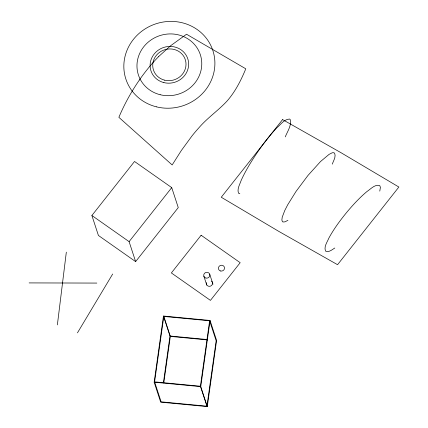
<?xml version="1.0" encoding="UTF-8"?>
<svg xmlns="http://www.w3.org/2000/svg" width="428" height="428" viewBox="0 0 428 428"><rect width="100%" height="100%" fill="white"/><g stroke="black" fill="none" stroke-linecap="round" stroke-linejoin="round"><path stroke-width="0.64" d="M57.373 324.895L66.324 252.151M154.155 382.204L163.469 316.03L210.068 320.465L216.595 340.426L207.28 406.6L160.682 402.165L154.155 382.204L200.753 386.634L207.28 406.6M154.599 381.867L163.812 316.436L209.624 320.797L216.151 340.763L206.943 406.188L161.126 401.828L154.599 381.867L200.416 386.227L206.943 406.188M163.384 382.974L169.996 335.991L163.469 316.03M163.822 382.664L170.333 336.403L163.812 316.436M200.416 386.227L209.624 320.797M200.753 386.634L210.068 320.465M379.78 191.123L380.417 187.32L379.77 185.624C374.939 183.928 370.605 189.213 366.882 191.589C359.456 197.838 352.865 205.007 346.659 212.443C340.051 220.522 333.819 228.964 328.838 238.15C327.265 242.093 323.6 246.812 325.59 251.15C328.806 252.761 332.165 249.572 334.808 248.01M332.272 164.138C333.46 160.735 336.194 156.771 334.626 153.117L333.166 152.625L332.058 152.855L329.079 154.374L320.556 161.511L307.978 175.448L296.042 191.412L287.712 204.777L284.738 210.565L282.234 217.167L281.859 219.981L282.384 221.586L282.988 221.982L284.946 221.848L287.926 220.329M285.262 136.885C287.397 131.46 291.8 125.495 290.179 119.471L289.606 119.043C284.251 119.112 280.666 124.58 276.905 127.753C269.469 135.612 262.931 144.279 256.832 153.197C250.985 161.907 245.474 170.89 241.151 180.466C239.83 184.431 236.919 188.909 238.482 193.156L239.824 193.718M77.452 332.861L112.682 274.006M139.437 79.95C131.316 91.656 124.409 104.197 118.866 117.32L172.168 164.951L181.354 150.485L192.054 135.842A52.869 14.424 -54.9 0 1 198.966 127.715C207.302 117.994 218.002 110.734 226.717 101.409A22.919 6.254 -54.9 0 0 229.173 98.526C236.32 89.629 241.462 79.308 245.784 68.801L186.538 34.229L170.537 45.807L158.751 56.464M91.886 215.498L134.515 161.479L171.73 187.625L178.257 207.591L135.628 261.61L98.413 235.464L91.886 215.498L129.101 241.643L135.628 261.61M129.101 241.643L171.73 187.625M29.125 282.913L96.835 283.074M169.996 335.991L207.275 339.538M170.333 336.403L207.521 339.944M209.693 274.161L212.978 284.213M203.883 276.279L206.756 285.075M139.41 79.934A55.956 15.264 -54.9 0 1 158.745 56.491M211.544 281.169A3.092 2.916 -18.1 0 1 212.01 284.936A3.092 2.916 -18.1 0 1 208.158 286.086A3.092 2.916 -18.1 0 1 206.499 282.673M282.587 119.589L221.26 197.244L279.04 231.527L337.553 264.691L398.875 187.036L341.1 152.753L282.587 119.589M201.123 235.245L171.371 272.946L210.437 300.386L240.183 262.69L201.123 235.245M156.407 106.834A45.78 43.153 -18.1 0 0 213.652 53.238A45.78 43.153 -18.1 0 0 138.051 34.358A45.78 43.153 -18.1 0 0 156.407 106.834M160.147 94.716A32.581 30.709 -18.1 0 0 200.882 56.571A32.581 30.709 -18.1 0 0 147.082 43.137A32.581 30.709 -18.1 0 0 160.147 94.716M163.881 82.599A19.378 18.27 -18.1 0 0 188.117 59.909A19.378 18.27 -18.1 0 0 156.113 51.916A19.378 18.27 -18.1 0 0 163.881 82.599M164.63 80.175A16.74 15.783 -18.1 0 0 185.559 60.578A16.74 15.783 -18.1 0 0 157.916 53.671A16.74 15.783 -18.1 0 0 164.63 80.175M220.586 270.994A3.092 2.916 -18.1 0 0 224.465 267.388A3.092 2.916 -18.1 0 0 219.366 266.098A3.092 2.916 -18.1 0 0 220.586 270.994M205.9 278.056A3.092 2.916 -18.1 0 0 209.779 274.45A3.092 2.916 -18.1 0 0 204.68 273.155A3.092 2.916 -18.1 0 0 205.9 278.056"/></g></svg>
